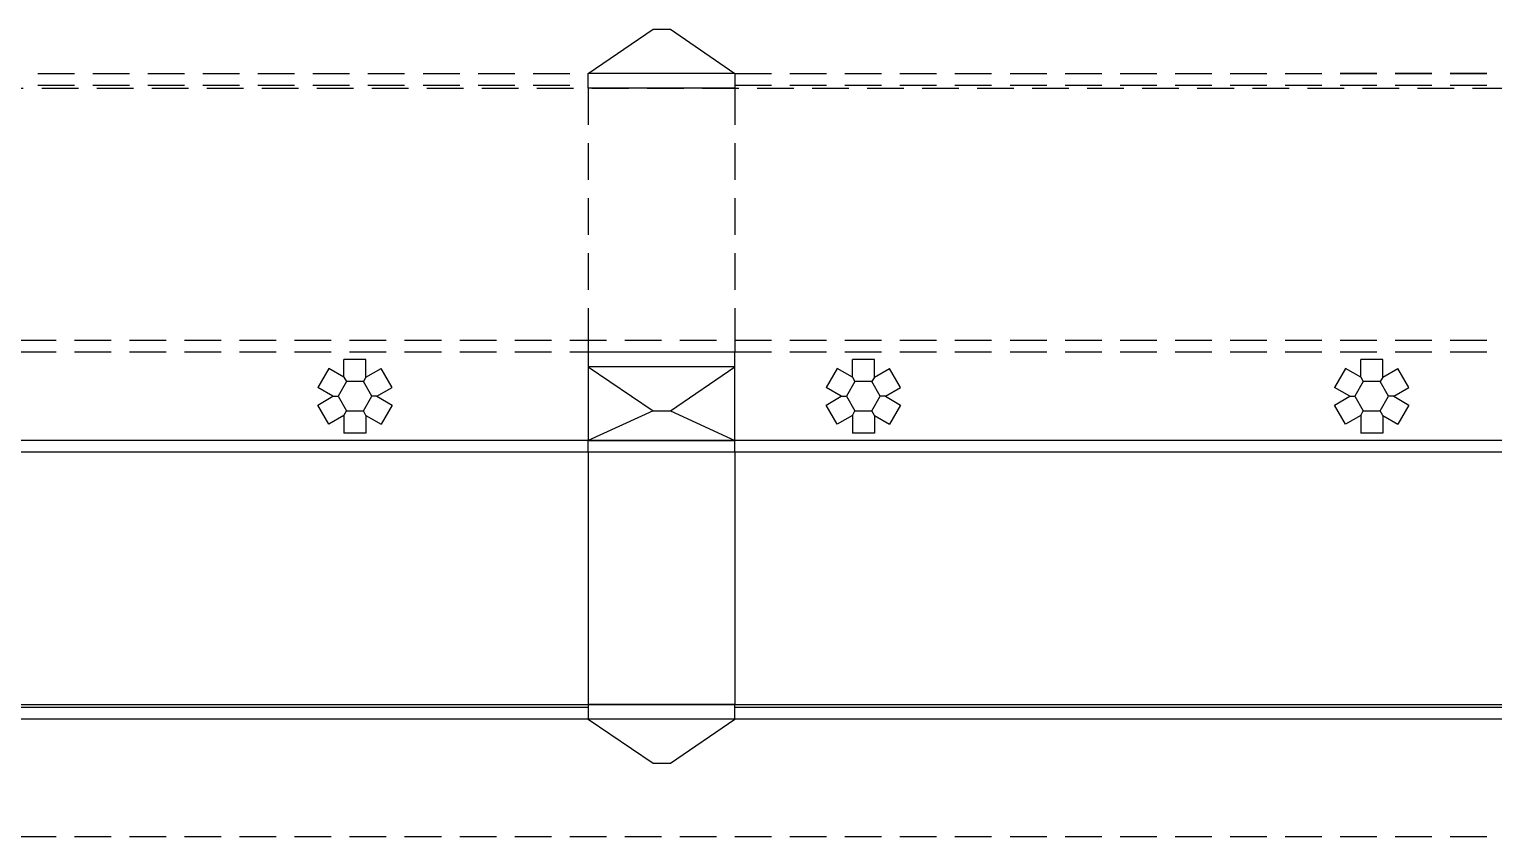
# Model space of a CAD drawing. Header units: millimetres. Extents: x 2686 to 2939, y 1294 to 1441.
# Drawn here: x 2774.29 to 2784.27, y 1413.51 to 1419.01 of the extents above; entities that cross this region are included whole.
import ezdxf

# ---------------------------------------------------------------- set-up
doc = ezdxf.new("R2010")
doc.units = ezdxf.units.MM
doc.linetypes.add('HIDDEN', pattern=[0.375, 0.25, -0.125])
for name, color, linetype in [('AR-CORRIMAO-V1', 52, 'Continuous'), ('AR-ESTC', 3, 'Continuous'), ('AR-ESTC-V3', 3, 'Continuous'), ('AR-ESTMA-C', 1, 'Continuous'), ('AR-PISO-V1', 1, 'Continuous'), ('AR-PROJ', 1, 'HIDDEN'), ('AR-PROJ-RAMPA', 1, 'HIDDEN'), ('PLAT-CONG', 7, 'Continuous')]:
    doc.layers.add(name, color=color, linetype=linetype)

# ---------------------------------------------------------------- blocks, each defined once
blk = doc.blocks.new('pilar15')
at = {"layer": 'AR-ESTMA-C'}
for p, q in [((0.075, 0.25), (-0.075, 0.25)), ((-0.075, 0.1299), (-0.075, 0.25)), ((0.075, 0.1299), (0.075, 0.25)), ((-0.179, 0.19), (-0.254, 0.06)), ((-0.075, 0.1299), (-0.179, 0.19)), ((-0.075, 0.1299), (-0.0577, 0.1)), ((0.075, 0.1299), (0.0577, 0.1)), ((0.075, 0.1299), (0.179, 0.19)), ((0.254, 0.06), (0.179, 0.19)), ((-0.15, 0), (-0.254, 0.06)), ((-0.254, -0.06), (-0.15, 0)), ((-0.15, 0), (-0.1155, 0)), ((0.15, 0), (0.1155, 0)), ((0.15, 0), (0.254, 0.06)), ((0.15, 0), (0.254, -0.06)), ((-0.179, -0.19), (-0.254, -0.06)), ((0.254, -0.06), (0.179, -0.19)), ((-0.075, -0.1299), (-0.179, -0.19)), ((-0.075, -0.1299), (-0.0577, -0.1)), ((-0.075, -0.1299), (-0.075, -0.25)), ((0.075, -0.1299), (0.0577, -0.1)), ((0.075, -0.1299), (0.179, -0.19)), ((0.075, -0.1299), (0.075, -0.25)), ((0.075, -0.25), (-0.075, -0.25))]:
    blk.add_line(p, q, dxfattribs=at)
blk.add_lwpolyline([(0.0577, 0.1), (-0.0577, 0.1), (-0.1155, 0), (-0.0577, -0.1), (0.0577, -0.1), (0.1155, 0)], close=True, dxfattribs=at)
blk = doc.blocks.new('A$C34151AAB')
at = {"layer": 'AR-CORRIMAO-V1'}
for p, q in [((29.4449, 14.4096), (4.0901, 14.4096)), ((15.4449, 14.3296), (15.4449, 14.4096)), ((16.4449, 14.3296), (16.4449, 14.4096)), ((29.4449, 14.3296), (4.1701, 14.3296)), ((15.4449, 12.5896), (5.9101, 12.5896)), ((28.4449, 12.5896), (16.4449, 12.5896)), ((15.4449, 12.5096), (5.9901, 12.5096)), ((28.4449, 12.5096), (16.4449, 12.5096))]:
    blk.add_line(p, q, dxfattribs=at)
at = {"layer": 'AR-ESTC', "ltscale": 0.25}
for p, q in [((15.4449, 16.9096), (15.8876, 17.2096)), ((15.8876, 17.2096), (16.006, 17.2096)), ((16.006, 17.2096), (16.4449, 16.9096)), ((16.4449, 16.9096), (15.4449, 16.9096)), ((15.4449, 16.8096), (15.4449, 16.9096)), ((16.4449, 16.9096), (16.4449, 16.8096)), ((16.4449, 16.8096), (15.4449, 16.8096)), ((16.4449, 15.0096), (15.4449, 15.0096)), ((15.4449, 15.0096), (15.4449, 14.9096)), ((16.4449, 14.9096), (16.4449, 15.0096)), ((16.4449, 14.9096), (15.4449, 14.9096)), ((15.4449, 14.9096), (15.8876, 14.6096)), ((16.006, 14.6096), (16.4449, 14.9096)), ((15.8876, 14.6096), (16.006, 14.6096))]:
    blk.add_line(p, q, dxfattribs=at)
at = {"layer": 'AR-ESTC-V3', "ltscale": 0.25}
for p, q in [((16.4449, 15.0096), (15.4449, 15.0096)), ((15.4449, 15.0096), (15.4449, 14.4096)), ((16.4449, 14.4096), (16.4449, 15.0096)), ((15.8876, 14.6096), (15.4449, 14.4096)), ((16.006, 14.6096), (16.4449, 14.4096)), ((15.4449, 14.4096), (16.4449, 14.4096)), ((16.4449, 12.6096), (15.4449, 12.6096)), ((15.4449, 12.6096), (15.4449, 12.5096)), ((16.4449, 12.5096), (16.4449, 12.6096)), ((16.4449, 12.5096), (15.4449, 12.5096)), ((15.4449, 12.5096), (15.8876, 12.2096)), ((16.006, 12.2096), (16.4449, 12.5096)), ((15.8876, 12.2096), (16.006, 12.2096))]:
    blk.add_line(p, q, dxfattribs=at)
at = {"layer": 'AR-PISO-V1'}
for p, q in [((15.4449, 14.3296), (15.4449, 12.6096)), ((16.4449, 14.3296), (16.4449, 12.6096)), ((5.8901, 12.6096), (29.241, 12.6096))]:
    blk.add_line(p, q, dxfattribs=at)
at = {"layer": 'AR-PROJ'}
blk.add_line((29.4449, 11.7097), (1.7321, 11.7097), dxfattribs=at)
at = {"layer": 'AR-PROJ-RAMPA'}
for p, q in [((3.4449, 16.9096), (15.4449, 16.9096)), ((16.4449, 16.9096), (28.4449, 16.9097)), ((2.3464, 16.8096), (29.241, 16.8097)), ((3.4449, 16.8296), (15.4449, 16.8296)), ((15.4449, 16.8096), (15.4449, 15.0896)), ((16.4449, 16.8296), (28.4449, 16.8297)), ((16.4449, 16.8096), (16.4449, 15.0896)), ((29.4449, 15.0896), (3.4641, 15.0896)), ((15.4449, 15.0896), (15.4449, 15.0096)), ((16.4449, 15.0896), (16.4449, 15.0096)), ((29.4449, 15.0096), (3.4641, 15.0096))]:
    blk.add_line(p, q, dxfattribs=at)
at = {"layer": 'AR-ESTMA-C', "ltscale": 0.25}
for p in [(13.8564, 14.7096), (17.3205, 14.7096), (20.7846, 14.7096)]:
    blk.add_blockref('pilar15', p, dxfattribs=at)
blk = doc.blocks.new('A$C201E7DEE')
at = {"layer": 'AR-CORRIMAO-V1'}
for p, q in [((29.4449, 14.9904), (4.0901, 14.9904)), ((15.4449, 14.9104), (15.4449, 14.9904)), ((16.4449, 14.9104), (16.4449, 14.9904)), ((29.4449, 14.9104), (4.1701, 14.9104)), ((15.4449, 13.1704), (5.9101, 13.1704)), ((15.4449, 13.0904), (5.9901, 13.0904)), ((28.4449, 13.1704), (16.4449, 13.1704)), ((28.4449, 13.0904), (16.4449, 13.0904))]:
    blk.add_line(p, q, dxfattribs=at)
at = {"layer": 'AR-ESTC', "ltscale": 0.25}
for p, q in [((15.4449, 17.4904), (15.8876, 17.7904)), ((15.8876, 17.7904), (16.006, 17.7904)), ((16.006, 17.7904), (16.4449, 17.4904)), ((16.4449, 17.4904), (15.4449, 17.4904)), ((15.4449, 17.3904), (15.4449, 17.4904)), ((16.4449, 17.4904), (16.4449, 17.3904)), ((16.4449, 17.3904), (15.4449, 17.3904)), ((16.4449, 15.5904), (15.4449, 15.5904)), ((15.4449, 15.5904), (15.4449, 15.4904)), ((16.4449, 15.4904), (16.4449, 15.5904)), ((16.4449, 15.4904), (15.4449, 15.4904)), ((15.4449, 15.4904), (15.8876, 15.1904)), ((16.006, 15.1904), (16.4449, 15.4904)), ((15.8876, 15.1904), (16.006, 15.1904))]:
    blk.add_line(p, q, dxfattribs=at)
at = {"layer": 'AR-ESTC-V3', "ltscale": 0.25}
for p, q in [((16.4449, 15.5904), (15.4449, 15.5904)), ((15.4449, 15.5904), (15.4449, 14.9904)), ((16.4449, 14.9904), (16.4449, 15.5904)), ((15.8876, 15.1904), (15.4449, 14.9904)), ((16.006, 15.1904), (16.4449, 14.9904)), ((15.4449, 14.9904), (16.4449, 14.9904)), ((16.4449, 13.1904), (15.4449, 13.1904)), ((15.4449, 13.1904), (15.4449, 13.0904)), ((16.4449, 13.0904), (16.4449, 13.1904)), ((16.4449, 13.0904), (15.4449, 13.0904)), ((15.4449, 13.0904), (15.8876, 12.7904)), ((16.006, 12.7904), (16.4449, 13.0904)), ((15.8876, 12.7904), (16.006, 12.7904))]:
    blk.add_line(p, q, dxfattribs=at)
at = {"layer": 'AR-PISO-V1'}
for p, q in [((15.4449, 14.9104), (15.4449, 13.1904)), ((16.4449, 14.9104), (16.4449, 13.1904)), ((5.8901, 13.1904), (29.241, 13.1904))]:
    blk.add_line(p, q, dxfattribs=at)
at = {"layer": 'AR-PROJ'}
blk.add_line((29.4449, 12.2904), (1.7321, 12.2904), dxfattribs=at)
at = {"layer": 'AR-PROJ-RAMPA'}
for p, q in [((3.4449, 17.4904), (15.4449, 17.4904)), ((16.4449, 17.4904), (28.4449, 17.4904)), ((2.3464, 17.3904), (29.241, 17.3904)), ((3.4449, 17.4104), (15.4449, 17.4104)), ((15.4449, 17.3904), (15.4449, 15.6704)), ((16.4449, 17.4104), (28.4449, 17.4104)), ((16.4449, 17.3904), (16.4449, 15.6704)), ((29.4449, 15.6704), (3.4641, 15.6704)), ((15.4449, 15.6704), (15.4449, 15.5904)), ((16.4449, 15.6704), (16.4449, 15.5904)), ((29.4449, 15.5904), (3.4641, 15.5904))]:
    blk.add_line(p, q, dxfattribs=at)
at = {"layer": 'AR-ESTMA-C', "ltscale": 0.25}
for p in [(13.8564, 15.2904), (17.3205, 15.2904), (20.7846, 15.2904)]:
    blk.add_blockref('pilar15', p, dxfattribs=at)
blk = doc.blocks.new('A$C527D507D')
at = {"layer": 'AR-CORRIMAO-V1'}
for p, q in [((29.4449, 38.7), (4.0901, 38.7)), ((29.4449, 38.62), (4.1701, 38.62)), ((15.4449, 38.62), (15.4449, 38.7)), ((16.4449, 38.62), (16.4449, 38.7)), ((15.4449, 36.88), (5.9101, 36.88)), ((28.4449, 36.88), (16.4449, 36.88)), ((15.4449, 36.8), (5.9901, 36.8)), ((28.4449, 36.8), (16.4449, 36.8))]:
    blk.add_line(p, q, dxfattribs=at)
at = {"layer": 'AR-ESTC', "ltscale": 0.25}
for p, q in [((15.4449, 41.2), (15.8876, 41.5)), ((15.8876, 41.5), (16.006, 41.5)), ((16.006, 41.5), (16.4449, 41.2)), ((16.4449, 41.2), (15.4449, 41.2)), ((15.4449, 41.1), (15.4449, 41.2)), ((16.4449, 41.2), (16.4449, 41.1)), ((16.4449, 41.1), (15.4449, 41.1)), ((16.4449, 39.3), (15.4449, 39.3)), ((15.4449, 39.3), (15.4449, 39.2)), ((16.4449, 39.2), (16.4449, 39.3)), ((16.4449, 39.2), (15.4449, 39.2)), ((15.4449, 39.2), (15.8876, 38.9)), ((16.006, 38.9), (16.4449, 39.2)), ((15.8876, 38.9), (16.006, 38.9))]:
    blk.add_line(p, q, dxfattribs=at)
at = {"layer": 'AR-ESTC-V3', "ltscale": 0.25}
for p, q in [((16.4449, 39.3), (15.4449, 39.3)), ((15.4449, 39.3), (15.4449, 38.7)), ((16.4449, 38.7), (16.4449, 39.3)), ((15.8876, 38.9), (15.4449, 38.7)), ((16.006, 38.9), (16.4449, 38.7)), ((15.4449, 38.7), (16.4449, 38.7)), ((16.4449, 36.9), (15.4449, 36.9)), ((15.4449, 36.9), (15.4449, 36.8)), ((16.4449, 36.8), (16.4449, 36.9)), ((16.4449, 36.8), (15.4449, 36.8)), ((15.4449, 36.8), (15.8876, 36.5)), ((16.006, 36.5), (16.4449, 36.8)), ((15.8876, 36.5), (16.006, 36.5))]:
    blk.add_line(p, q, dxfattribs=at)
at = {"layer": 'AR-PISO-V1'}
for p, q in [((15.4449, 38.62), (15.4449, 36.9)), ((16.4449, 38.62), (16.4449, 36.9)), ((5.8901, 36.9), (29.241, 36.9))]:
    blk.add_line(p, q, dxfattribs=at)
at = {"layer": 'AR-PROJ'}
blk.add_line((29.4449, 36), (1.7321, 36), dxfattribs=at)
at = {"layer": 'AR-PROJ-RAMPA'}
for p, q in [((3.4449, 41.2), (15.4449, 41.2)), ((3.4449, 41.12), (15.4449, 41.12)), ((16.4449, 41.2), (28.4449, 41.2)), ((16.4449, 41.12), (28.4449, 41.12)), ((2.3464, 41.1), (29.241, 41.1)), ((15.4449, 41.1), (15.4449, 39.38)), ((16.4449, 41.1), (16.4449, 39.38)), ((29.4449, 39.38), (3.4641, 39.38)), ((15.4449, 39.38), (15.4449, 39.3)), ((16.4449, 39.38), (16.4449, 39.3)), ((29.4449, 39.3), (3.4641, 39.3))]:
    blk.add_line(p, q, dxfattribs=at)
at = {"layer": 'AR-ESTMA-C', "ltscale": 0.25}
for p in [(13.8564, 39), (17.3205, 39), (20.7846, 39)]:
    blk.add_blockref('pilar15', p, dxfattribs=at)

msp = doc.modelspace()

# ---------------------------------------------------------------- block references
at = {"layer": 'PLAT-CONG'}
for name, p in [('A$C34151AAB', (2762.6547, 1401.8028)), ('A$C201E7DEE', (2762.6547, 1401.222)), ('A$C527D507D', (2762.6547, 1377.5124))]:
    msp.add_blockref(name, p, dxfattribs=at)

doc.saveas('drawing.dxf')
